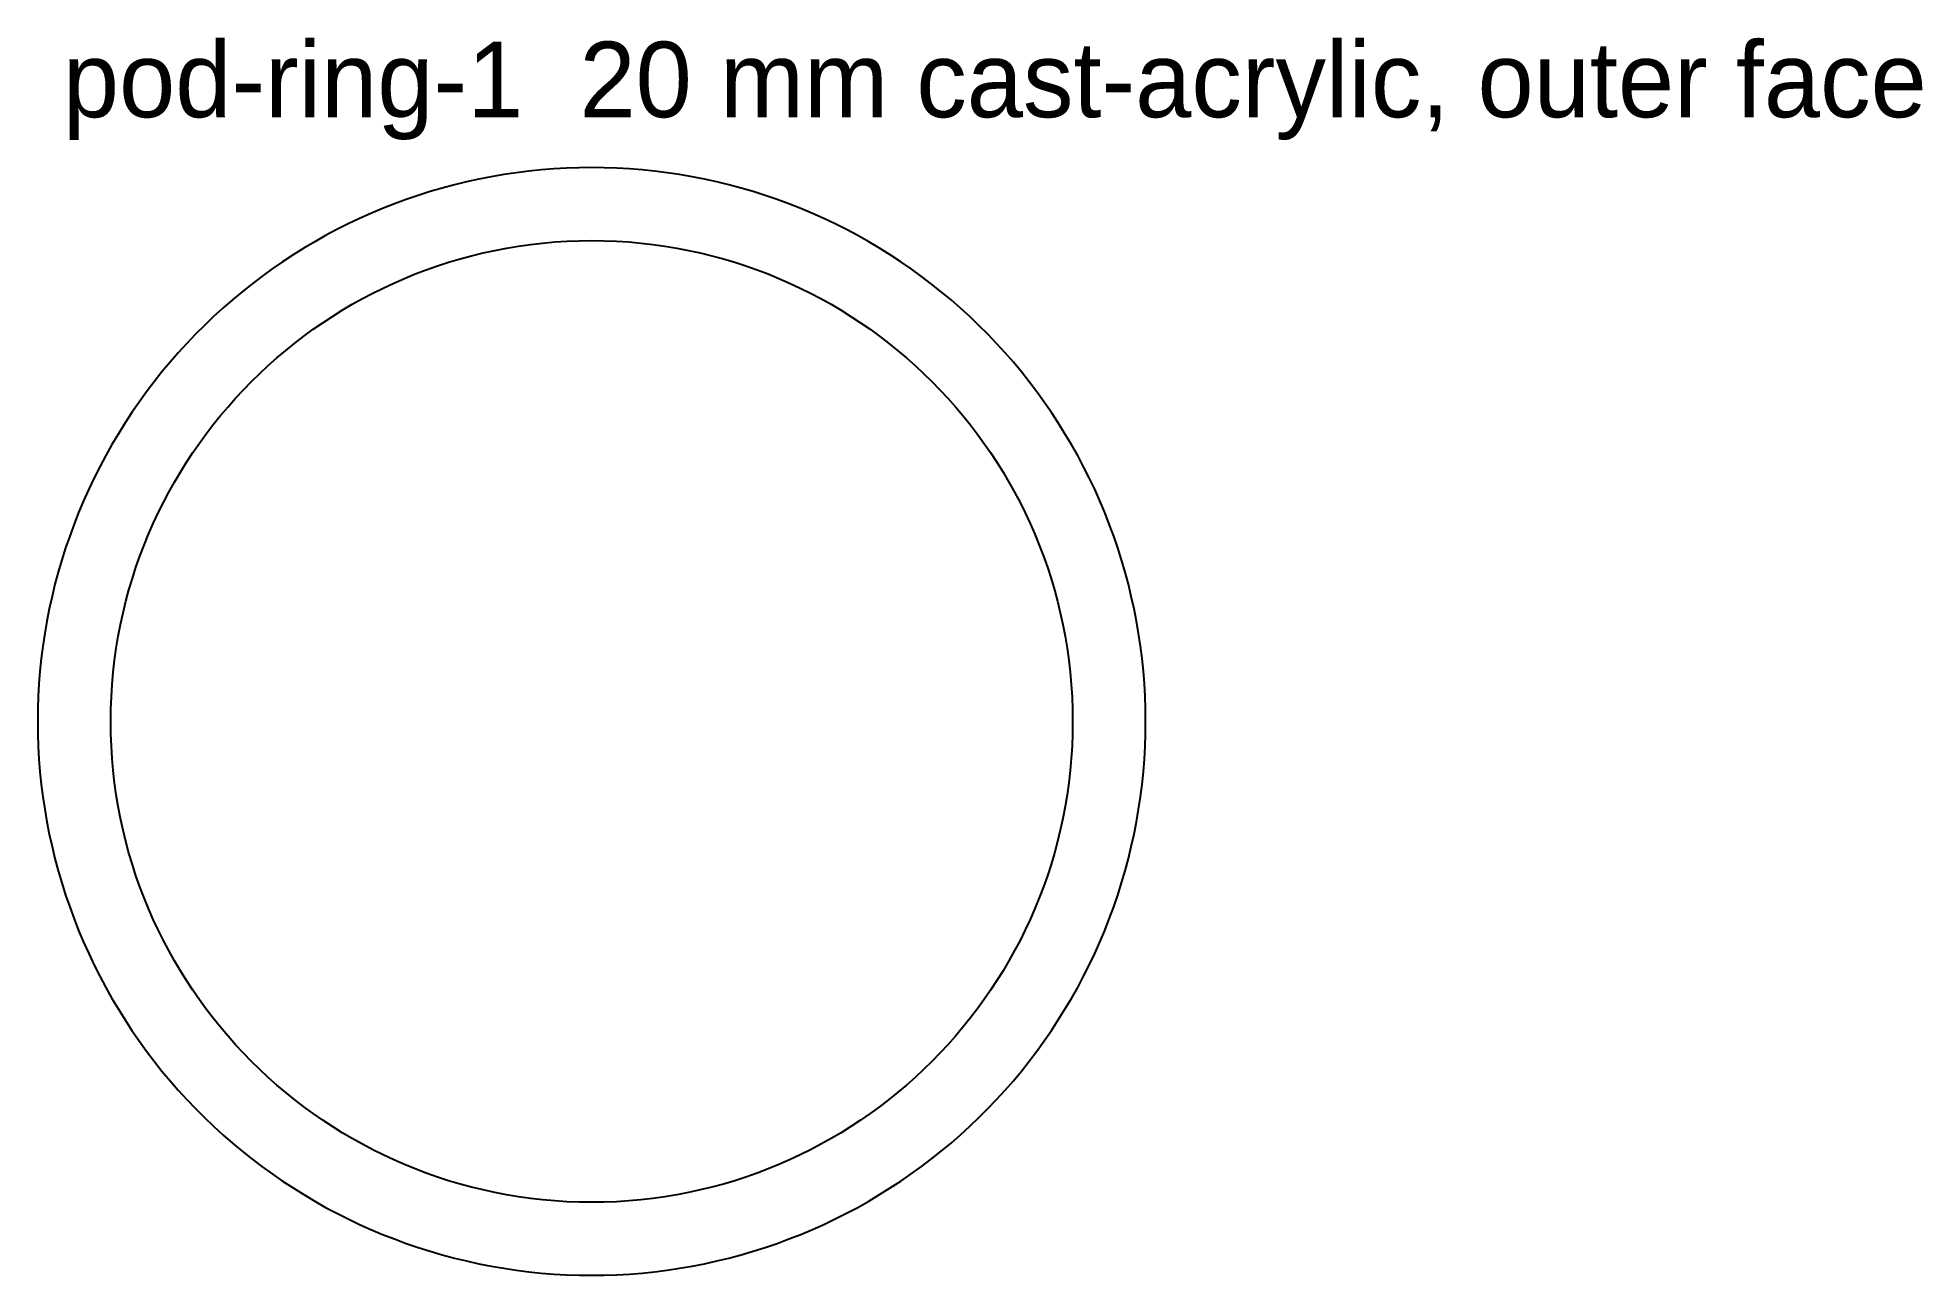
# Model space of a CAD drawing. Header units: millimetres. Extents: x 0 to 150, y 0 to 98.
import ezdxf

# ---------------------------------------------------------------- set-up
doc = ezdxf.new("R2010")
doc.units = ezdxf.units.MM
for name, color, linetype in [('CUT_INSIDE', 5, 'Continuous'), ('CUT_OUTSIDE', 1, 'Continuous'), ('NOTES', 7, 'Continuous')]:
    doc.layers.add(name, color=color, linetype=linetype)

msp = doc.modelspace()

# ---------------------------------------------------------------- linework, layer by layer
at = {"layer": 'CUT_INSIDE'}
msp.add_circle((44, 44), 38.2, dxfattribs=at)
at = {"layer": 'CUT_OUTSIDE'}
msp.add_lwpolyline([(88, 44), (87.99, 45), (87.95, 46), (87.9, 47), (87.82, 48), (87.72, 49), (87.59, 49.99), (87.44, 50.98), (87.27, 51.97), (87.08, 52.95), (86.86, 53.93), (86.63, 54.9), (86.37, 55.87), (86.09, 56.83), (85.78, 57.79), (85.46, 58.73), (85.11, 59.67), (84.75, 60.61), (84.36, 61.53), (83.95, 62.44), (83.52, 63.35), (83.07, 64.24), (82.6, 65.13), (82.11, 66), (81.59, 66.86), (81.06, 67.71), (80.51, 68.55), (79.95, 69.37), (79.36, 70.19), (78.75, 70.98), (78.13, 71.77), (77.49, 72.54), (76.83, 73.29), (76.16, 74.03), (75.46, 74.76), (74.76, 75.46), (74.03, 76.16), (73.29, 76.83), (72.54, 77.49), (71.77, 78.13), (70.98, 78.75), (70.19, 79.36), (69.37, 79.95), (68.55, 80.51), (67.71, 81.06), (66.86, 81.59), (66, 82.11), (65.13, 82.6), (64.24, 83.07), (63.35, 83.52), (62.44, 83.95), (61.53, 84.36), (60.61, 84.75), (59.67, 85.11), (58.73, 85.46), (57.79, 85.78), (56.83, 86.09), (55.87, 86.37), (54.9, 86.63), (53.93, 86.86), (52.95, 87.08), (51.97, 87.27), (50.98, 87.44), (49.99, 87.59), (49, 87.72), (48, 87.82), (47, 87.9), (46, 87.95), (45, 87.99), (44, 88), (43, 87.99), (42, 87.95), (41, 87.9), (40, 87.82), (39, 87.72), (38.01, 87.59), (37.02, 87.44), (36.03, 87.27), (35.05, 87.08), (34.07, 86.86), (33.1, 86.63), (32.13, 86.37), (31.17, 86.09), (30.21, 85.78), (29.27, 85.46), (28.33, 85.11), (27.39, 84.75), (26.47, 84.36), (25.56, 83.95), (24.65, 83.52), (23.76, 83.07), (22.87, 82.6), (22, 82.11), (21.14, 81.59), (20.29, 81.06), (19.45, 80.51), (18.63, 79.95), (17.81, 79.36), (17.02, 78.75), (16.23, 78.13), (15.46, 77.49), (14.71, 76.83), (13.97, 76.16), (13.24, 75.46), (12.54, 74.76), (11.84, 74.03), (11.17, 73.29), (10.51, 72.54), (9.87, 71.77), (9.25, 70.98), (8.64, 70.19), (8.05, 69.37), (7.49, 68.55), (6.94, 67.71), (6.41, 66.86), (5.89, 66), (5.4, 65.13), (4.93, 64.24), (4.48, 63.35), (4.05, 62.44), (3.64, 61.53), (3.25, 60.61), (2.89, 59.67), (2.54, 58.73), (2.22, 57.79), (1.91, 56.83), (1.63, 55.87), (1.37, 54.9), (1.14, 53.93), (0.92, 52.95), (0.73, 51.97), (0.56, 50.98), (0.41, 49.99), (0.28, 49), (0.18, 48), (0.1, 47), (0.05, 46), (0.01, 45), (0, 44), (0.01, 43), (0.05, 42), (0.1, 41), (0.18, 40), (0.28, 39), (0.41, 38.01), (0.56, 37.02), (0.73, 36.03), (0.92, 35.05), (1.14, 34.07), (1.37, 33.1), (1.63, 32.13), (1.91, 31.17), (2.22, 30.21), (2.54, 29.27), (2.89, 28.33), (3.25, 27.39), (3.64, 26.47), (4.05, 25.56), (4.48, 24.65), (4.93, 23.76), (5.4, 22.87), (5.89, 22), (6.41, 21.14), (6.94, 20.29), (7.49, 19.45), (8.05, 18.63), (8.64, 17.81), (9.25, 17.02), (9.87, 16.23), (10.51, 15.46), (11.17, 14.71), (11.84, 13.97), (12.54, 13.24), (13.24, 12.54), (13.97, 11.84), (14.71, 11.17), (15.46, 10.51), (16.23, 9.87), (17.02, 9.25), (17.81, 8.64), (18.63, 8.05), (19.45, 7.49), (20.29, 6.94), (21.14, 6.41), (22, 5.89), (22.87, 5.4), (23.76, 4.93), (24.65, 4.48), (25.56, 4.05), (26.47, 3.64), (27.39, 3.25), (28.33, 2.89), (29.27, 2.54), (30.21, 2.22), (31.17, 1.91), (32.13, 1.63), (33.1, 1.37), (34.07, 1.14), (35.05, 0.92), (36.03, 0.73), (37.02, 0.56), (38.01, 0.41), (39, 0.28), (40, 0.18), (41, 0.1), (42, 0.05), (43, 0.01), (44, 0), (45, 0.01), (46, 0.05), (47, 0.1), (48, 0.18), (49, 0.28), (49.99, 0.41), (50.98, 0.56), (51.97, 0.73), (52.95, 0.92), (53.93, 1.14), (54.9, 1.37), (55.87, 1.63), (56.83, 1.91), (57.79, 2.22), (58.73, 2.54), (59.67, 2.89), (60.61, 3.25), (61.53, 3.64), (62.44, 4.05), (63.35, 4.48), (64.24, 4.93), (65.13, 5.4), (66, 5.89), (66.86, 6.41), (67.71, 6.94), (68.55, 7.49), (69.37, 8.05), (70.19, 8.64), (70.98, 9.25), (71.77, 9.87), (72.54, 10.51), (73.29, 11.17), (74.03, 11.84), (74.76, 12.54), (75.46, 13.24), (76.16, 13.97), (76.83, 14.71), (77.49, 15.46), (78.13, 16.23), (78.75, 17.02), (79.36, 17.81), (79.95, 18.63), (80.51, 19.45), (81.06, 20.29), (81.59, 21.14), (82.11, 22), (82.6, 22.87), (83.07, 23.76), (83.52, 24.65), (83.95, 25.56), (84.36, 26.47), (84.75, 27.39), (85.11, 28.33), (85.46, 29.27), (85.78, 30.21), (86.09, 31.17), (86.37, 32.13), (86.63, 33.1), (86.86, 34.07), (87.08, 35.05), (87.27, 36.03), (87.44, 37.02), (87.59, 38.01), (87.72, 39), (87.82, 40), (87.9, 41), (87.95, 42), (87.99, 43), (88, 44)], close=True, dxfattribs=at)

# ---------------------------------------------------------------- texts
at = {"layer": 'NOTES'}
msp.add_text('pod-ring-1  20 mm cast-acrylic, outer face', height=6, dxfattribs=at).set_placement((2, 92))

doc.saveas('drawing.dxf')
